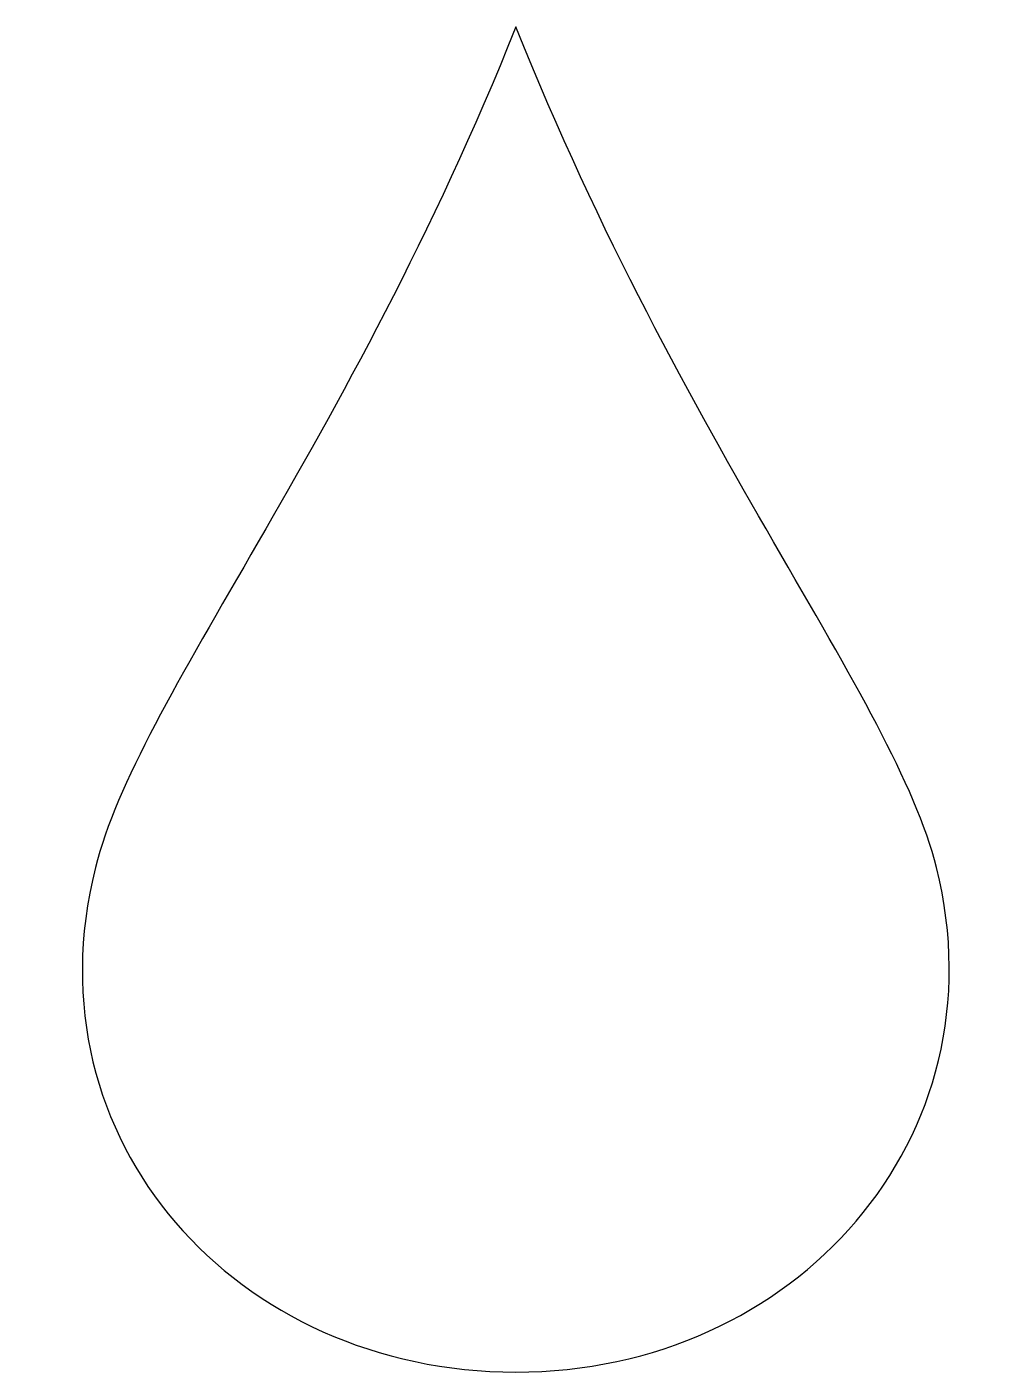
# Model space of a CAD drawing. Header units: centimetres. Extents: x -7.4 to 7.3, y -10.1 to 10.1.
import ezdxf

# ---------------------------------------------------------------- set-up
doc = ezdxf.new("R2010")
doc.units = ezdxf.units.CM
doc.header["$MEASUREMENT"] = 0
doc.layers.add('Layer 1', color=7, linetype='Continuous')

msp = doc.modelspace()

# ---------------------------------------------------------------- linework, layer by layer
at = {"layer": 'Layer 1'}
msp.add_open_spline([(6.32701, -2.53008), (7.34368, -6.59689), (4.19373, -10.12031), (0.00181, -10.12031), (0.00181, -10.12031), (-4.19011, -10.12031), (-7.35249, -6.64651), (-6.32339, -2.53008), (-6.32339, -2.53008), (-5.69087, 0), (-2.52827, 3.79512), (0.00181, 10.12031), (0.00181, 10.12031), (2.53189, 3.79511), (5.69449, 0), (6.32701, -2.53008)], degree=3, knots=[0, 0, 0, 0, 0.2, 0.2, 0.2, 0.2, 0.4, 0.4, 0.4, 0.4, 0.6, 0.6, 0.6, 0.6, 1, 1, 1, 1], dxfattribs=at)

doc.saveas('drawing.dxf')
